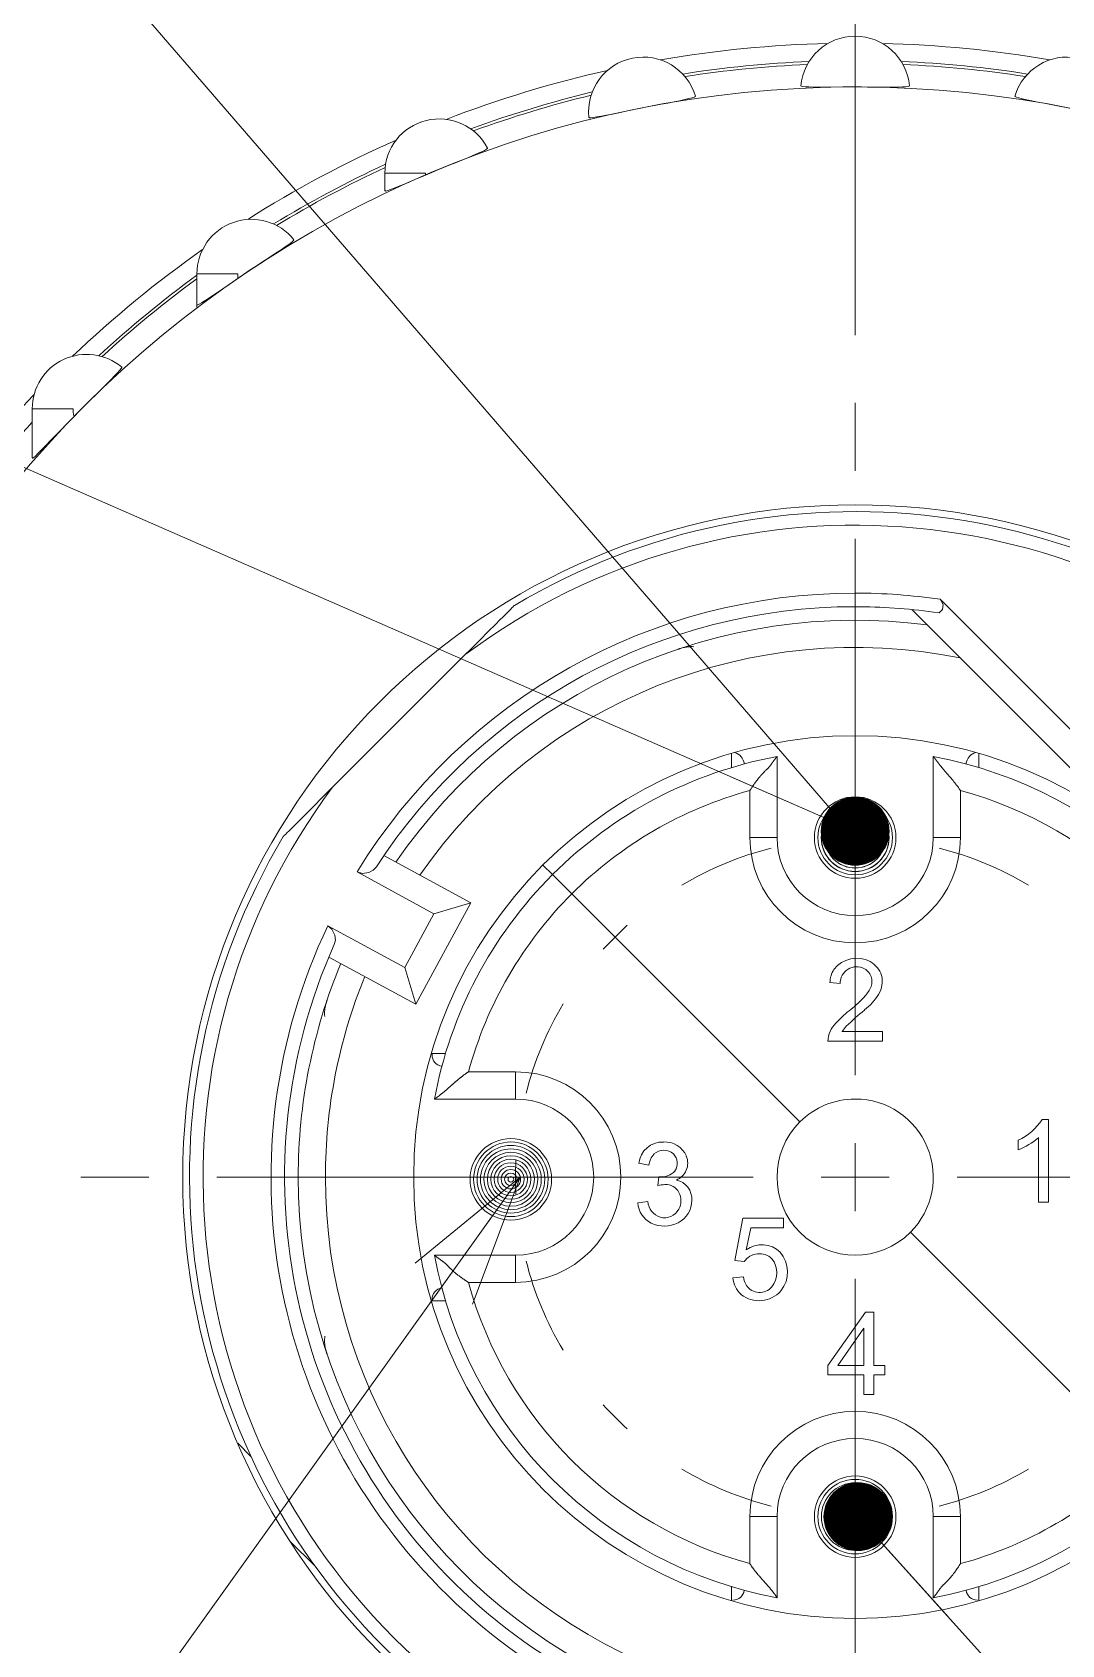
# Model space of a CAD drawing. Header units: millimetres. Extents: x 7 to 587, y 2 to 418.
# Drawn here: x 500.17 to 515.33, y 313.25 to 337 of the extents above; entities that cross this region are included whole.
import ezdxf

# ---------------------------------------------------------------- set-up
doc = ezdxf.new("R2010")
doc.units = ezdxf.units.MM
doc.layers.add('GR01_01', color=7, linetype='Continuous')
doc.layers.add('表題、部品表', color=7, linetype='Continuous')

# ---------------------------------------------------------------- blocks, each defined once
blk = doc.blocks.new('FXTIP_BLACKDOT_S')
at = {"color": 0, "linetype": 'Continuous', "lineweight": -2}
blk.add_line((0, 0), (-1, 0), dxfattribs=at)
at = {"color": 0, "linetype": 'Continuous', "lineweight": -2, "const_width": 0.25}
blk.add_lwpolyline([(-0.125, 0, 1), (0.125, 0, 1)], format="xyb", close=True, dxfattribs=at)
at = {"color": 0, "linetype": 'Continuous', "lineweight": -2}
blk.add_circle((0, 0), 0.25, dxfattribs=at)
blk = doc.blocks.new('FXTIP_ARROW_S')
at = {"color": 0, "linetype": 'Continuous', "lineweight": -2}
for q in [(-0.966, 0.259), (-1, 0), (-0.966, -0.259)]:
    blk.add_line((0, 0), q, dxfattribs=at)

msp = doc.modelspace()

# ---------------------------------------------------------------- linework, layer by layer
at = {"layer": 'GR01_01', "color": 3, "linetype": 'Continuous', "lineweight": 13}
for p, q in [((512.285, 332.54), (512.285, 340.44)), ((505.36, 334.922), (505.36, 334.665)), ((502.594, 333.443), (502.594, 332.949)), ((512.285, 330.54), (512.285, 331.54)), ((500.17, 331.454), (500.17, 330.73)), ((512.285, 321.64), (512.285, 329.54)), ((515.502, 326.115), (513.119, 328.498)), ((513.534, 328.649), (515.502, 326.681)), ((504.59, 325.88), (506.545, 327.835)), ((512.285, 326.39), (512.285, 327.39)), ((510.465, 326.171), (510.465, 326.38)), ((511.135, 325.14), (511.135, 326.334)), ((513.435, 326.334), (513.435, 325.14)), ((514.105, 326.38), (514.105, 326.171)), ((510.735, 325.14), (510.735, 325.833)), ((513.835, 325.833), (513.835, 325.14)), ((512.285, 324.89), (512.285, 325.39)), ((505.346, 324.874), (506.627, 324.179)), ((506.084, 324.019), (504.952, 324.633)), ((507.83, 324.595), (507.689, 324.736)), ((507.689, 324.736), (507.83, 324.595)), ((506.627, 324.179), (505.815, 322.685)), ((506.627, 324.179), (506.084, 324.019)), ((511.472, 320.953), (508.113, 324.312)), ((508.113, 324.312), (511.472, 320.953)), ((505.655, 323.228), (506.084, 324.019)), ((504.523, 323.842), (505.655, 323.228)), ((512.285, 323.89), (512.285, 322.89)), ((505.815, 322.685), (504.535, 323.38)), ((505.815, 322.685), (505.655, 323.228)), ((512.066, 322.991), (511.913, 323.006)), ((512.091, 322.283), (512.686, 322.283)), ((512.686, 322.283), (512.686, 322.14)), ((512.686, 322.14), (511.885, 322.14)), ((506.045, 321.96), (506.254, 321.96)), ((506.055, 321.96), (506.055, 321.94)), ((506.592, 321.69), (507.285, 321.69)), ((506.091, 321.29), (507.285, 321.29)), ((515.036, 320.99), (515.131, 320.99)), ((515.131, 320.99), (515.131, 319.772)), ((512.285, 319.64), (512.285, 320.64)), ((514.685, 320.541), (514.685, 320.685)), ((514.983, 319.772), (514.983, 320.721)), ((509.249, 320.316), (509.1, 320.343)), ((501.885, 320.14), (500.885, 320.14)), ((510.785, 320.14), (502.885, 320.14)), ((506.035, 320.14), (505.035, 320.14)), ((507.535, 320.14), (507.035, 320.14)), ((508.535, 320.14), (509.535, 320.14)), ((509.378, 320.014), (509.395, 320.144)), ((511.785, 320.14), (512.785, 320.14)), ((513.785, 320.14), (521.685, 320.14)), ((516.035, 320.14), (515.035, 320.14)), ((509.085, 319.76), (509.234, 319.78)), ((515.131, 319.772), (514.983, 319.772)), ((510.511, 318.913), (510.629, 319.535)), ((510.629, 319.535), (511.232, 319.535)), ((510.748, 319.393), (510.682, 319.067)), ((511.232, 319.393), (510.748, 319.393)), ((511.232, 319.535), (511.232, 319.393)), ((516.457, 315.968), (513.098, 319.327)), ((513.098, 319.327), (516.457, 315.968)), ((507.285, 318.99), (506.091, 318.99)), ((510.651, 318.895), (510.511, 318.913)), ((507.285, 318.59), (506.592, 318.59)), ((510.485, 318.657), (510.641, 318.671)), ((512.285, 318.64), (512.285, 310.74)), ((506.254, 318.32), (506.045, 318.32)), ((506.055, 318.32), (506.055, 318.34)), ((511.885, 317.367), (512.438, 318.152)), ((512.438, 318.152), (512.56, 318.152)), ((512.56, 318.152), (512.56, 317.367)), ((512.411, 317.913), (512.031, 317.367)), ((512.411, 317.367), (512.411, 317.913)), ((511.885, 317.23), (511.885, 317.367)), ((512.031, 317.367), (512.411, 317.367)), ((512.285, 316.39), (512.285, 317.39)), ((512.56, 317.367), (512.723, 317.367)), ((512.723, 317.367), (512.723, 317.23)), ((512.411, 317.23), (511.885, 317.23)), ((512.411, 316.94), (512.411, 317.23)), ((512.56, 317.23), (512.56, 316.94)), ((512.723, 317.23), (512.56, 317.23)), ((512.56, 316.94), (512.411, 316.94)), ((503.194, 316.22), (503.392, 316.022)), ((512.285, 315.39), (512.285, 314.89)), ((510.735, 314.447), (510.735, 315.14)), ((511.135, 313.946), (511.135, 315.14)), ((513.435, 315.14), (513.435, 313.946)), ((513.835, 315.14), (513.835, 314.447)), ((503.959, 314.783), (504.34, 314.403)), ((510.465, 313.9), (510.465, 314.108)), ((514.105, 314.108), (514.105, 313.9)), ((512.285, 313.89), (512.285, 312.89))]:
    msp.add_line(p, q, dxfattribs=at)
for points in [[(509.931, 336.058), (509.931, 336.055), (509.932, 336.053), (509.924, 336.048), (509.916, 336.044), (509.883, 336.034), (509.836, 336.022), (509.775, 336.008), (509.701, 335.992), (509.618, 335.975), (509.527, 335.957), (509.43, 335.939), (509.331, 335.92), (509.242, 335.904), (509.153, 335.887), (508.977, 335.85), (508.804, 335.814), (508.711, 335.795), (508.625, 335.778), (508.548, 335.763), (508.482, 335.752), (508.43, 335.744), (508.393, 335.741), (508.371, 335.741), (508.369, 335.744), (508.368, 335.747)], [(513.082, 336.212), (513.081, 336.206), (513.064, 336.201), (513.03, 336.197), (512.982, 336.194), (512.919, 336.193), (512.844, 336.192), (512.758, 336.191), (512.665, 336.192), (512.567, 336.192), (512.466, 336.193), (512.376, 336.195), (512.285, 336.196), (512.105, 336.194), (511.928, 336.192), (511.834, 336.191), (511.746, 336.191), (511.668, 336.192), (511.601, 336.194), (511.549, 336.197), (511.512, 336.2), (511.49, 336.205), (511.489, 336.208), (511.488, 336.212)], [(516.202, 335.747), (516.2, 335.742), (516.182, 335.74), (516.149, 335.743), (516.1, 335.75), (516.038, 335.76), (515.965, 335.774), (515.881, 335.79), (515.79, 335.809), (515.693, 335.829), (515.594, 335.85), (515.506, 335.869), (515.418, 335.887), (515.241, 335.92), (515.067, 335.953), (514.974, 335.971), (514.888, 335.988), (514.811, 336.004), (514.746, 336.019), (514.695, 336.032), (514.66, 336.042), (514.639, 336.052), (514.639, 336.055), (514.639, 336.058)], [(506.871, 335.293), (506.871, 335.29), (506.872, 335.288), (506.858, 335.277), (506.829, 335.26), (506.785, 335.239), (506.727, 335.213), (506.658, 335.184), (506.58, 335.151), (506.494, 335.115), (506.402, 335.078), (506.309, 335.041), (506.225, 335.007), (506.141, 334.973), (506.051, 334.935), (505.961, 334.897)], [(505.36, 334.922), (505.536, 334.922), (505.96, 334.922)], [(505.961, 334.897), (505.937, 334.886), (505.914, 334.876), (505.814, 334.834), (505.718, 334.793), (505.635, 334.759), (505.559, 334.728), (505.497, 334.703), (505.445, 334.683), (505.404, 334.669), (505.376, 334.661), (505.368, 334.662), (505.36, 334.662)], [(505.96, 334.922), (505.961, 334.916), (505.961, 334.903), (505.961, 334.897)], [(505.961, 334.897), (505.961, 334.897)], [(504.018, 333.946), (504.02, 333.943), (504.021, 333.941), (504.01, 333.927), (503.984, 333.905), (503.945, 333.876), (503.893, 333.839), (503.832, 333.797), (503.761, 333.749), (503.683, 333.698), (503.601, 333.644), (503.516, 333.589), (503.441, 333.539), (503.365, 333.49), (503.282, 333.433), (503.2, 333.377)], [(502.594, 333.443), (502.682, 333.443), (502.982, 333.443), (503.194, 333.443)], [(503.194, 333.443), (503.194, 333.439), (503.195, 333.431), (503.195, 333.427), (503.195, 333.423), (503.195, 333.418), (503.196, 333.41), (503.197, 333.393), (503.198, 333.385), (503.2, 333.377)], [(502.594, 332.983), (502.6, 332.983), (502.606, 332.983), (502.628, 332.994), (502.66, 333.013), (502.701, 333.039), (502.751, 333.071), (502.815, 333.113), (502.885, 333.161), (502.975, 333.222), (503.069, 333.286), (503.134, 333.331), (503.2, 333.377)], [(501.484, 332.068), (501.486, 332.065), (501.488, 332.063), (501.479, 332.048), (501.458, 332.021), (501.425, 331.985), (501.382, 331.939), (501.33, 331.885), (501.27, 331.825), (501.204, 331.759), (501.133, 331.69), (501.061, 331.619), (500.996, 331.557), (500.932, 331.493), (500.858, 331.418), (500.785, 331.343)], [(500.17, 331.454), (500.257, 331.454), (500.557, 331.454), (500.77, 331.454)], [(500.171, 330.732), (500.171, 330.728), (500.17, 330.725), (500.174, 330.726), (500.177, 330.727), (500.185, 330.733), (500.193, 330.738), (500.215, 330.758), (500.253, 330.794), (500.297, 330.839), (500.37, 330.913), (500.45, 330.996), (500.572, 331.122), (500.699, 331.254), (500.742, 331.298), (500.785, 331.343)], [(500.77, 331.454), (500.77, 331.44), (500.771, 331.426), (500.771, 331.424), (500.771, 331.422), (500.771, 331.42), (500.771, 331.418), (500.771, 331.415), (500.772, 331.413), (500.772, 331.411), (500.773, 331.404), (500.773, 331.397), (500.776, 331.384), (500.778, 331.37), (500.785, 331.343)], [(512.285, 328.54), (512.285, 328.569), (512.285, 328.669), (512.285, 328.74)], [(506.545, 327.835), (506.615, 327.905), (506.757, 328.047), (506.883, 328.174), (506.995, 328.285), (507.051, 328.341), (507.108, 328.398), (507.165, 328.455), (507.185, 328.475), (507.195, 328.485), (507.216, 328.506), (507.226, 328.516), (507.236, 328.526), (507.249, 328.539), (507.252, 328.542), (507.256, 328.546), (507.259, 328.549), (507.261, 328.551), (507.266, 328.556), (507.267, 328.557), (507.268, 328.558), (507.268, 328.559), (507.269, 328.559), (507.269, 328.559)], [(513.534, 328.649), (513.58, 328.574), (513.572, 328.497), (513.522, 328.449), (513.44, 328.46)], [(509.909, 327.95), (509.886, 327.952), (509.877, 327.952), (509.868, 327.952), (509.859, 327.952), (509.85, 327.951), (509.842, 327.951), (509.833, 327.95), (509.825, 327.949), (509.816, 327.948), (509.8, 327.946), (509.785, 327.943), (509.77, 327.94), (509.755, 327.937), (509.74, 327.933), (509.726, 327.929), (509.713, 327.925), (509.706, 327.923), (509.699, 327.921), (509.693, 327.919), (509.687, 327.917), (509.674, 327.913)], [(510.735, 325.833), (510.738, 325.837), (510.741, 325.842), (510.744, 325.846), (510.747, 325.851), (510.75, 325.856), (510.752, 325.86), (510.758, 325.869), (510.764, 325.878), (510.767, 325.883), (510.771, 325.888), (510.774, 325.892), (510.777, 325.897), (510.78, 325.901), (510.783, 325.906), (510.786, 325.911), (510.789, 325.915), (510.792, 325.92), (510.795, 325.924), (510.799, 325.929), (510.802, 325.933), (510.808, 325.942), (510.812, 325.947), (510.815, 325.952), (510.821, 325.961), (510.828, 325.97), (510.831, 325.974), (510.835, 325.978), (510.842, 325.987), (510.845, 325.992), (510.848, 325.996), (510.855, 326.005), (510.859, 326.009), (510.862, 326.014), (510.866, 326.018), (510.869, 326.022), (510.873, 326.027), (510.876, 326.031), (510.884, 326.04), (510.891, 326.048), (510.898, 326.057), (510.902, 326.061), (510.906, 326.065), (510.91, 326.069), (510.913, 326.073), (510.921, 326.081), (510.925, 326.085), (510.929, 326.089), (510.936, 326.097), (510.94, 326.101), (510.944, 326.105), (510.948, 326.109), (510.952, 326.113), (510.956, 326.117), (510.96, 326.121), (510.968, 326.128), (510.976, 326.136), (510.98, 326.14), (510.986, 326.145), (510.988, 326.147), (510.99, 326.149), (510.992, 326.15), (510.996, 326.154), (510.998, 326.156), (511, 326.158), (511.001, 326.16), (511.003, 326.162), (511.007, 326.166), (511.009, 326.168), (511.011, 326.171), (511.015, 326.175), (511.016, 326.177), (511.018, 326.179), (511.02, 326.182), (511.022, 326.184), (511.024, 326.186), (511.026, 326.189), (511.028, 326.191), (511.029, 326.193), (511.033, 326.198), (511.035, 326.201), (511.037, 326.203), (511.04, 326.208), (511.042, 326.211), (511.044, 326.213), (511.046, 326.216), (511.048, 326.218), (511.05, 326.221), (511.051, 326.223), (511.053, 326.226), (511.057, 326.231), (511.059, 326.234), (511.061, 326.236), (511.062, 326.239), (511.064, 326.241), (511.066, 326.244), (511.07, 326.249), (511.072, 326.252), (511.074, 326.254), (511.076, 326.257), (511.077, 326.26), (511.081, 326.265), (511.083, 326.267), (511.085, 326.27), (511.087, 326.272), (511.089, 326.275), (511.094, 326.281), (511.096, 326.284), (511.098, 326.287), (511.101, 326.29), (511.103, 326.293), (511.105, 326.295), (511.107, 326.298), (511.109, 326.3), (511.111, 326.303), (511.113, 326.305), (511.114, 326.308), (511.116, 326.31), (511.118, 326.312), (511.119, 326.314), (511.121, 326.316), (511.122, 326.317), (511.123, 326.319), (511.124, 326.321), (511.126, 326.322), (511.127, 326.324), (511.128, 326.325), (511.129, 326.326), (511.13, 326.328), (511.131, 326.329), (511.132, 326.33), (511.133, 326.331), (511.133, 326.332), (511.134, 326.332), (511.134, 326.333), (511.134, 326.333), (511.135, 326.334), (511.135, 326.334)], [(513.435, 326.334), (513.435, 326.334), (513.435, 326.334), (513.435, 326.334), (513.435, 326.334), (513.435, 326.333), (513.436, 326.333), (513.436, 326.333), (513.436, 326.333), (513.436, 326.332), (513.437, 326.332), (513.437, 326.332), (513.437, 326.331), (513.437, 326.331), (513.438, 326.33), (513.438, 326.33), (513.439, 326.33), (513.439, 326.329), (513.439, 326.329), (513.44, 326.328), (513.44, 326.327), (513.441, 326.327), (513.442, 326.326), (513.442, 326.325), (513.443, 326.324), (513.444, 326.323), (513.445, 326.321), (513.446, 326.32), (513.447, 326.319), (513.448, 326.318), (513.449, 326.317), (513.449, 326.316), (513.451, 326.314), (513.452, 326.313), (513.453, 326.312), (513.453, 326.311), (513.454, 326.31), (513.456, 326.307), (513.458, 326.305), (513.46, 326.302), (513.461, 326.301), (513.462, 326.3), (513.463, 326.298), (513.464, 326.297), (513.466, 326.294), (513.467, 326.293), (513.468, 326.291), (513.471, 326.288), (513.472, 326.287), (513.473, 326.285), (513.474, 326.284), (513.476, 326.282), (513.477, 326.28), (513.478, 326.279), (513.479, 326.277), (513.481, 326.275), (513.482, 326.273), (513.483, 326.272), (513.486, 326.268), (513.488, 326.266), (513.489, 326.264), (513.491, 326.262), (513.492, 326.26), (513.494, 326.258), (513.495, 326.257), (513.497, 326.255), (513.498, 326.253), (513.5, 326.25), (513.501, 326.248), (513.503, 326.246), (513.505, 326.244), (513.506, 326.242), (513.508, 326.24), (513.51, 326.238), (513.513, 326.233), (513.515, 326.231), (513.516, 326.229), (513.518, 326.227), (513.52, 326.224), (513.522, 326.222), (513.524, 326.22), (513.526, 326.217), (513.527, 326.215), (513.529, 326.212), (513.533, 326.208), (513.535, 326.205), (513.537, 326.203), (513.539, 326.2), (513.541, 326.198), (513.545, 326.192), (513.547, 326.19), (513.549, 326.187), (513.552, 326.185), (513.554, 326.182), (513.558, 326.177), (513.56, 326.174), (513.562, 326.171), (513.565, 326.169), (513.567, 326.166), (513.569, 326.163), (513.571, 326.16), (513.576, 326.155), (513.581, 326.149), (513.583, 326.146), (513.585, 326.143), (513.596, 326.131), (513.602, 326.124), (513.607, 326.118), (513.621, 326.102), (513.636, 326.085), (513.645, 326.075), (513.653, 326.065), (513.671, 326.044), (513.692, 326.02), (513.713, 325.996), (513.726, 325.979), (513.733, 325.971), (513.739, 325.963), (513.745, 325.956), (513.751, 325.948), (513.757, 325.94), (513.763, 325.933), (513.769, 325.926), (513.774, 325.919), (513.785, 325.904), (513.795, 325.891), (513.804, 325.878), (513.812, 325.866), (513.817, 325.86), (513.821, 325.854), (513.824, 325.849), (513.828, 325.843), (513.831, 325.838), (513.835, 325.833)], [(503.866, 325.156), (503.866, 325.156), (503.868, 325.158), (503.869, 325.159), (503.871, 325.161), (503.873, 325.163), (503.875, 325.165), (503.884, 325.174), (503.896, 325.186), (503.924, 325.214), (503.946, 325.236), (503.994, 325.284), (504.197, 325.487), (504.3, 325.59), (504.45, 325.74), (504.497, 325.787), (504.59, 325.88)], [(510.735, 325.14), (510.876, 325.14), (511.076, 325.14), (511.135, 325.14)], [(513.835, 325.14), (513.693, 325.14), (513.493, 325.14), (513.435, 325.14)], [(505.236, 324.707), (505.191, 324.659), (505.123, 324.627), (505.03, 324.613), (504.952, 324.633)], [(507.83, 324.595), (507.913, 324.512), (508.113, 324.312)], [(507.83, 324.595), (507.913, 324.512), (508.113, 324.312)], [(504.523, 323.842), (504.581, 323.789), (504.622, 323.703), (504.632, 323.63), (504.616, 323.564)], [(504.512, 322.751), (504.509, 322.744), (504.508, 322.74), (504.507, 322.737), (504.506, 322.733), (504.505, 322.729), (504.503, 322.725), (504.502, 322.722), (504.5, 322.714), (504.498, 322.706), (504.495, 322.698), (504.493, 322.691), (504.492, 322.686), (504.491, 322.682), (504.489, 322.674), (504.487, 322.666), (504.486, 322.662), (504.485, 322.657), (504.484, 322.653), (504.483, 322.649), (504.481, 322.64), (504.48, 322.631), (504.478, 322.622), (504.478, 322.617), (504.477, 322.613), (504.476, 322.608), (504.476, 322.604), (504.475, 322.594), (504.474, 322.584), (504.474, 322.574), (504.473, 322.565), (504.473, 322.559), (504.473, 322.554), (504.473, 322.549), (504.473, 322.544), (504.473, 322.539), (504.473, 322.533), (504.474, 322.523), (504.475, 322.515), (504.475, 322.507)], [(506.592, 321.69), (506.588, 321.687), (506.583, 321.684), (506.579, 321.681), (506.574, 321.678), (506.565, 321.672), (506.561, 321.669), (506.556, 321.666), (506.547, 321.66), (506.538, 321.653), (506.529, 321.647), (506.524, 321.644), (506.52, 321.64), (506.515, 321.637), (506.511, 321.633), (506.506, 321.63), (506.502, 321.627), (506.497, 321.623), (506.493, 321.62), (506.484, 321.613), (506.479, 321.609), (506.475, 321.605), (506.47, 321.602), (506.466, 321.598), (506.461, 321.594), (506.457, 321.591), (506.452, 321.587), (506.448, 321.583), (506.438, 321.576), (506.429, 321.568), (506.425, 321.564), (506.42, 321.56), (506.416, 321.557), (506.411, 321.553), (506.402, 321.545), (506.398, 321.541), (506.393, 321.537), (506.389, 321.533), (506.384, 321.529), (506.375, 321.521), (506.371, 321.517), (506.366, 321.513), (506.357, 321.505), (506.352, 321.501), (506.348, 321.497), (506.339, 321.489), (506.334, 321.485), (506.33, 321.481), (506.321, 321.473), (506.316, 321.469), (506.311, 321.465), (506.302, 321.457), (506.293, 321.449), (506.289, 321.445), (506.284, 321.441), (506.278, 321.436), (506.272, 321.431), (506.267, 321.426), (506.261, 321.421), (506.255, 321.416), (506.25, 321.411), (506.239, 321.402), (506.234, 321.398), (506.229, 321.393), (506.218, 321.385), (506.214, 321.381), (506.209, 321.377), (506.2, 321.369), (506.195, 321.366), (506.191, 321.362), (506.186, 321.359), (506.182, 321.355), (506.178, 321.352), (506.174, 321.349), (506.17, 321.346), (506.166, 321.343), (506.163, 321.34), (506.159, 321.337), (506.152, 321.332), (506.149, 321.329), (506.145, 321.327), (506.142, 321.325), (506.139, 321.322), (506.133, 321.318), (506.128, 321.314), (506.125, 321.312), (506.123, 321.311), (506.12, 321.309), (506.118, 321.307), (506.114, 321.304), (506.11, 321.302), (506.106, 321.299), (506.104, 321.298), (506.103, 321.297), (506.101, 321.296), (506.1, 321.295), (506.099, 321.295), (506.098, 321.294), (506.097, 321.293), (506.095, 321.293), (506.095, 321.292), (506.094, 321.292), (506.093, 321.291), (506.092, 321.291), (506.092, 321.291), (506.091, 321.29), (506.091, 321.29), (506.091, 321.29), (506.091, 321.29)], [(507.285, 321.69), (507.285, 321.548), (507.285, 321.348), (507.285, 321.29)], [(506.592, 318.59), (506.588, 318.593), (506.583, 318.595), (506.575, 318.601), (506.57, 318.604), (506.566, 318.607), (506.562, 318.609), (506.557, 318.612), (506.548, 318.618), (506.544, 318.621), (506.54, 318.624), (506.535, 318.627), (506.531, 318.63), (506.527, 318.632), (506.522, 318.635), (506.514, 318.641), (506.509, 318.644), (506.505, 318.647), (506.496, 318.653), (506.492, 318.656), (506.488, 318.659), (506.483, 318.663), (506.479, 318.666), (506.475, 318.669), (506.47, 318.672), (506.462, 318.678), (506.458, 318.681), (506.453, 318.684), (506.445, 318.691), (506.436, 318.697), (506.432, 318.7), (506.428, 318.704), (506.424, 318.707), (506.42, 318.71), (506.416, 318.714), (506.411, 318.717), (506.407, 318.72), (506.403, 318.724), (506.395, 318.73), (506.391, 318.734), (506.387, 318.737), (506.379, 318.744), (506.375, 318.747), (506.371, 318.751), (506.363, 318.758), (506.359, 318.761), (506.355, 318.765), (506.351, 318.769), (506.347, 318.772), (506.344, 318.776), (506.34, 318.779), (506.336, 318.783), (506.332, 318.787), (506.328, 318.79), (506.325, 318.794), (506.321, 318.798), (506.317, 318.801), (506.314, 318.805), (506.31, 318.809), (506.306, 318.813), (506.303, 318.816), (506.299, 318.82), (506.295, 318.824), (506.292, 318.828), (506.288, 318.832), (506.281, 318.839), (506.278, 318.843), (506.274, 318.847), (506.27, 318.851), (506.269, 318.853), (506.267, 318.855), (506.265, 318.856), (506.263, 318.858), (506.261, 318.86), (506.258, 318.862), (506.254, 318.866), (506.252, 318.868), (506.25, 318.87), (506.248, 318.871), (506.245, 318.873), (506.243, 318.875), (506.241, 318.877), (506.238, 318.879), (506.236, 318.881), (506.234, 318.882), (506.231, 318.884), (506.227, 318.888), (506.222, 318.892), (506.219, 318.893), (506.214, 318.897), (506.209, 318.901), (506.207, 318.903), (506.204, 318.905), (506.199, 318.908), (506.196, 318.91), (506.191, 318.914), (506.189, 318.916), (506.186, 318.917), (506.183, 318.919), (506.181, 318.921), (506.178, 318.923), (506.176, 318.925), (506.17, 318.929), (506.168, 318.93), (506.165, 318.932), (506.163, 318.934), (506.16, 318.936), (506.158, 318.938), (506.155, 318.94), (506.153, 318.942), (506.15, 318.944), (506.147, 318.946), (506.144, 318.949), (506.138, 318.953), (506.132, 318.958), (506.127, 318.962), (506.124, 318.964), (506.122, 318.966), (506.119, 318.967), (506.117, 318.969), (506.115, 318.971), (506.113, 318.973), (506.111, 318.974), (506.109, 318.976), (506.107, 318.977), (506.106, 318.978), (506.102, 318.981), (506.101, 318.982), (506.1, 318.983), (506.098, 318.984), (506.097, 318.985), (506.095, 318.986), (506.094, 318.988), (506.093, 318.988), (506.092, 318.989), (506.091, 318.989), (506.091, 318.989), (506.091, 318.99), (506.091, 318.99)], [(507.285, 318.59), (507.285, 318.731), (507.285, 318.931), (507.285, 318.99)], [(504.479, 317.799), (504.478, 317.789), (504.476, 317.779), (504.475, 317.769), (504.474, 317.76), (504.474, 317.751), (504.473, 317.741), (504.473, 317.723), (504.473, 317.705), (504.474, 317.697), (504.475, 317.689), (504.476, 317.68), (504.476, 317.672), (504.479, 317.656), (504.481, 317.64), (504.484, 317.625), (504.486, 317.617), (504.488, 317.61), (504.49, 317.603), (504.491, 317.596), (504.495, 317.581), (504.499, 317.568), (504.501, 317.561), (504.503, 317.554), (504.505, 317.548), (504.507, 317.542), (504.51, 317.535), (504.512, 317.529)], [(510.735, 315.14), (510.876, 315.14), (511.076, 315.14), (511.135, 315.14)], [(513.835, 315.14), (513.693, 315.14), (513.493, 315.14), (513.435, 315.14)], [(510.735, 314.447), (510.741, 314.438), (510.744, 314.434), (510.747, 314.429), (510.753, 314.42), (510.756, 314.416), (510.759, 314.411), (510.762, 314.407), (510.765, 314.402), (510.768, 314.397), (510.771, 314.393), (510.775, 314.388), (510.778, 314.384), (510.781, 314.379), (510.785, 314.375), (510.791, 314.366), (510.795, 314.361), (510.798, 314.357), (510.805, 314.348), (510.809, 314.343), (510.812, 314.339), (510.816, 314.334), (510.819, 314.33), (510.827, 314.321), (510.83, 314.316), (510.834, 314.312), (510.838, 314.307), (510.841, 314.303), (510.845, 314.298), (510.849, 314.293), (510.853, 314.289), (510.857, 314.284), (510.864, 314.275), (510.872, 314.266), (510.88, 314.257), (510.884, 314.253), (510.888, 314.248), (510.892, 314.244), (510.896, 314.239), (510.9, 314.235), (510.904, 314.23), (510.908, 314.226), (510.912, 314.221), (510.916, 314.216), (510.92, 314.212), (510.928, 314.203), (510.932, 314.198), (510.936, 314.194), (510.94, 314.189), (510.944, 314.185), (510.948, 314.18), (510.952, 314.176), (510.956, 314.171), (510.964, 314.162), (510.968, 314.157), (510.976, 314.148), (510.98, 314.144), (510.984, 314.139), (510.994, 314.127), (510.999, 314.122), (511.004, 314.116), (511.009, 314.11), (511.014, 314.105), (511.018, 314.099), (511.027, 314.089), (511.032, 314.084), (511.036, 314.078), (511.04, 314.073), (511.044, 314.069), (511.048, 314.064), (511.052, 314.059), (511.055, 314.055), (511.063, 314.046), (511.066, 314.041), (511.069, 314.037), (511.073, 314.033), (511.076, 314.029), (511.079, 314.025), (511.082, 314.021), (511.085, 314.018), (511.088, 314.014), (511.09, 314.01), (511.093, 314.007), (511.095, 314.004), (511.098, 314), (511.1, 313.997), (511.102, 313.994), (511.105, 313.991), (511.107, 313.988), (511.109, 313.986), (511.111, 313.983), (511.114, 313.978), (511.118, 313.973), (511.12, 313.969), (511.122, 313.967), (511.123, 313.965), (511.124, 313.963), (511.125, 313.961), (511.127, 313.959), (511.128, 313.958), (511.128, 313.956), (511.129, 313.955), (511.13, 313.954), (511.131, 313.953), (511.132, 313.95), (511.133, 313.95), (511.133, 313.949), (511.134, 313.948), (511.134, 313.947), (511.134, 313.947), (511.134, 313.946), (511.135, 313.946), (511.135, 313.946), (511.135, 313.946), (511.135, 313.946)], [(513.835, 314.447), (513.832, 314.443), (513.829, 314.438), (513.826, 314.433), (513.823, 314.429), (513.82, 314.424), (513.817, 314.42), (513.811, 314.41), (513.805, 314.401), (513.802, 314.397), (513.799, 314.392), (513.796, 314.388), (513.793, 314.383), (513.79, 314.378), (513.787, 314.374), (513.784, 314.369), (513.781, 314.365), (513.777, 314.36), (513.774, 314.355), (513.771, 314.351), (513.768, 314.346), (513.761, 314.337), (513.758, 314.333), (513.755, 314.328), (513.748, 314.319), (513.742, 314.31), (513.738, 314.306), (513.735, 314.301), (513.728, 314.292), (513.721, 314.283), (513.718, 314.279), (513.714, 314.275), (513.711, 314.27), (513.707, 314.266), (513.704, 314.262), (513.7, 314.257), (513.697, 314.253), (513.693, 314.249), (513.69, 314.244), (513.686, 314.24), (513.679, 314.232), (513.675, 314.227), (513.671, 314.223), (513.668, 314.219), (513.664, 314.215), (513.66, 314.211), (513.656, 314.207), (513.649, 314.198), (513.645, 314.194), (513.641, 314.19), (513.633, 314.182), (513.63, 314.178), (513.626, 314.174), (513.622, 314.171), (513.618, 314.167), (513.614, 314.163), (513.61, 314.159), (513.606, 314.155), (513.602, 314.151), (513.594, 314.144), (513.59, 314.14), (513.585, 314.136), (513.584, 314.135), (513.582, 314.133), (513.578, 314.129), (513.574, 314.125), (513.57, 314.122), (513.568, 314.12), (513.566, 314.118), (513.563, 314.113), (513.561, 314.111), (513.559, 314.109), (513.555, 314.105), (513.553, 314.103), (513.551, 314.1), (513.55, 314.098), (513.548, 314.096), (513.546, 314.093), (513.544, 314.091), (513.542, 314.089), (513.54, 314.086), (513.537, 314.081), (513.535, 314.079), (513.533, 314.077), (513.529, 314.072), (513.528, 314.069), (513.526, 314.067), (513.524, 314.064), (513.522, 314.062), (513.52, 314.059), (513.518, 314.056), (513.517, 314.054), (513.515, 314.051), (513.513, 314.049), (513.511, 314.046), (513.509, 314.044), (513.507, 314.041), (513.505, 314.038), (513.504, 314.036), (513.5, 314.031), (513.498, 314.028), (513.496, 314.025), (513.494, 314.023), (513.492, 314.02), (513.49, 314.018), (513.489, 314.015), (513.487, 314.013), (513.485, 314.01), (513.483, 314.008), (513.481, 314.005), (513.476, 313.999), (513.471, 313.993), (513.469, 313.99), (513.465, 313.984), (513.461, 313.979), (513.457, 313.974), (513.454, 313.97), (513.452, 313.968), (513.451, 313.966), (513.448, 313.962), (513.447, 313.961), (513.445, 313.959), (513.443, 313.956), (513.441, 313.953), (513.439, 313.951), (513.438, 313.95), (513.438, 313.949), (513.437, 313.949), (513.437, 313.948), (513.436, 313.947), (513.436, 313.947), (513.435, 313.946), (513.435, 313.946), (513.435, 313.946)]]:
    msp.add_lwpolyline(points, dxfattribs=at)
for centre, radius in [((512.285, 320.14), 16.054), ((512.285, 320.14), 9.9), ((512.285, 320.14), 6.5), ((512.285, 325.14), 0.6), ((512.285, 325.14), 0.549), ((512.285, 325.14), 0.5), ((512.285, 325.14), 0.498), ((512.285, 325.14), 0.449), ((512.285, 325.14), 0.448), ((512.285, 325.14), 0.398), ((512.285, 325.14), 0.397), ((512.285, 325.14), 0.348), ((512.285, 325.14), 0.346), ((512.285, 325.14), 0.297), ((512.285, 325.14), 0.295), ((512.285, 325.14), 0.246), ((512.285, 325.14), 0.244), ((512.285, 325.14), 0.195), ((512.285, 325.14), 0.194), ((512.285, 325.14), 0.144), ((512.285, 325.14), 0.143), ((512.285, 325.14), 0.0936), ((512.285, 325.14), 0.092), ((512.285, 325.14), 0.0428), ((512.285, 325.14), 0.0412), ((507.216, 320.108), 0.6), ((507.216, 320.108), 0.549), ((507.216, 320.108), 0.498), ((507.216, 320.108), 0.448), ((507.216, 320.108), 0.397), ((507.216, 320.108), 0.346), ((507.216, 320.108), 0.295), ((507.216, 320.108), 0.244), ((507.216, 320.108), 0.194), ((507.216, 320.108), 0.143), ((507.216, 320.108), 0.092), ((507.216, 320.108), 0.0412), ((512.285, 315.14), 0.6), ((512.285, 315.14), 0.549), ((512.285, 315.14), 0.498), ((512.285, 315.14), 0.448), ((512.285, 315.14), 0.397), ((512.285, 315.14), 0.346), ((512.285, 315.14), 0.295), ((512.285, 315.14), 0.244), ((512.285, 315.14), 0.194), ((512.285, 315.14), 0.143), ((512.285, 315.14), 0.092), ((512.285, 315.14), 0.0412)]:
    msp.add_circle(centre, radius, dxfattribs=at)
for centre, radius, start, end in [((512.285, 320.14), 16.7, 91.3695, 99.8805), ((512.285, 336.14), 0.802, 5.0318, 174.9947), ((512.285, 320.14), 16.7, 80.1195, 88.6305), ((509.163, 335.832), 0.802, 16.243, 186.3201), ((512.285, 320.14), 16.442, 92.3612, 98.8856), ((512.285, 320.14), 16.4, 92.4574, 98.7926), ((512.285, 320.14), 16.442, 81.1144, 87.6388), ((512.285, 320.14), 16.4, 81.2074, 87.5426), ((515.406, 335.832), 0.802, 353.7421, 163.8123), ((512.285, 320.14), 16.7, 102.6195, 111.1305), ((512.285, 320.14), 16.442, 103.6126, 110.1347), ((512.285, 320.14), 16.4, 103.7074, 110.0426), ((506.162, 334.922), 0.802, 27.5373, 180), ((512.285, 320.14), 16.7, 113.8695, 122.3805), ((512.285, 320.14), 16.442, 114.8618, 121.3862), ((512.285, 320.14), 16.4, 114.9574, 121.2926), ((503.396, 333.443), 0.802, 38.7436, 180), ((512.285, 320.14), 16.7, 125.1195, 133.6305), ((512.285, 320.14), 16.442, 126.1132, 132.6353), ((512.285, 320.14), 16.4, 126.221, 132.5426), ((500.971, 331.454), 0.802, 50.0433, 180), ((512.285, 320.14), 16.7, 136.3695, 144.8805), ((512.285, 320.14), 16.442, 137.4638, 143.7547), ((512.285, 320.14), 9.8, 329.2134, 120.7866), ((512.285, 320.14), 9.6, 323.2771, 126.7229), ((512.285, 320.14), 8.6, 90, 148.5006), ((512.285, 320.14), 8.6, 81.6472, 90), ((512.285, 320.14), 8.4, 90, 147.0604), ((512.285, 320.14), 8.4, 82.095, 90), ((512.285, 320.14), 8.2, 82.5581, 145.5469), ((512.285, 320.14), 7.8, 78.5531, 145.2431), ((512.285, 320.14), 6.3, 100.5177, 135), ((510.455, 326.2), 0.2, 7.1961, 74.3837), ((512.285, 320.14), 6.3, 10.5177, 79.4823), ((514.115, 326.2), 0.2, 105.6163, 172.8017), ((512.285, 320.14), 9.6, 143.2771, 306.7229), ((512.285, 320.14), 5.9, 105.231, 135), ((512.285, 320.14), 5.9, 15.231, 74.769), ((512.285, 320.14), 9.8, 149.2134, 300.7866), ((512.285, 325.14), 1.55, 180, 0), ((512.285, 325.14), 1.15, 180, 0), ((512.285, 320.14), 5, 90, 92.8648), ((512.285, 320.14), 5, 87.1352, 90), ((512.285, 320.14), 5, 104.3239, 120.6761), ((512.285, 320.14), 5, 59.3239, 75.6761), ((512.285, 320.14), 6.3, 135, 169.4823), ((512.285, 320.14), 5.9, 135, 164.769), ((512.285, 320.14), 8.6, 154.4994, 8.3528), ((512.285, 320.14), 5, 132.1352, 137.8648), ((512.285, 320.14), 8.4, 155.9399, 7.9034), ((512.285, 320.14), 8.2, 157.4494, 180), ((512.315, 322.987), 0.403, 148.3284, 177.2337), ((512.31, 322.931), 0.431, 62.8024, 141.5941), ((512.305, 322.997), 0.24, 61.0049, 181.5015), ((512.32, 323.02), 0.213, 327.9447, 61.5378), ((512.327, 322.997), 0.364, 18.1223, 60.464), ((512.285, 320.14), 7.8, 157.7531, 180), ((512.317, 323.021), 0.367, 328.5474, 14.1405), ((510.93, 324.2), 2.049, 308.1142, 315.9004), ((512.017, 323.165), 0.548, 314.5146, 331.8848), ((511.801, 323.37), 0.989, 308.9382, 326.9259), ((512.285, 320.14), 5, 149.3239, 165.6761), ((513.347, 321.17), 1.827, 129.0943, 137.4941), ((516.074, 318.183), 5.73, 129.5776, 133.1579), ((512.278, 322.126), 0.394, 134.9822, 177.9976), ((512.591, 321.957), 0.596, 137.0528, 146.8828), ((506.225, 321.94), 0.17, 180, 261.5484), ((512.285, 320.14), 7.8, 180, 11.4413), ((507.285, 320.14), 1.55, 270, 90), ((512.285, 320.14), 8.2, 180, 7.4363), ((507.285, 320.14), 1.15, 270, 90), ((512.285, 320.14), 1.15, 90, 135), ((512.285, 320.14), 1.15, 315, 90), ((512.285, 320.14), 1.15, 135, 315), ((514.384, 321.386), 0.763, 293.2342, 328.683), ((509.451, 320.304), 0.353, 87.7675, 173.7659), ((509.485, 320.317), 0.341, 22.6647, 93.4249), ((514.305, 321.509), 1.04, 291.4256, 310.6642), ((512.285, 320.14), 5, 177.1352, 180), ((509.542, 320.282), 0.295, 137.804, 173.3177), ((509.467, 320.317), 0.218, 48.819, 131.4057), ((509.467, 320.343), 0.199, 326.1111, 43.8485), ((509.553, 320.345), 0.267, 291.7874, 22.7731), ((512.285, 320.14), 5, 180, 182.8648), ((509.428, 320.423), 0.28, 263.344, 316.9205), ((509.511, 319.516), 0.515, 93.0898, 104.9426), ((509.492, 319.8), 0.23, 29.9581, 92.0968), ((509.597, 319.819), 0.283, 355.7338, 78.6489), ((509.455, 319.793), 0.265, 331.4819, 27.3827), ((509.449, 319.785), 0.365, 183.9202, 242.6649), ((509.496, 319.798), 0.263, 183.9658, 252.0657), ((509.473, 319.788), 0.247, 256.4356, 330.5865), ((509.509, 319.796), 0.37, 297.4161, 0.3328), ((509.473, 319.875), 0.456, 245.1557, 296.7963), ((512.285, 320.14), 6.3, 190.5177, 259.4823), ((510.874, 318.742), 0.27, 46.649, 145.586), ((510.911, 318.762), 0.382, 45.3656, 126.8352), ((510.798, 318.732), 0.333, 320.9025, 38.2439), ((510.845, 318.742), 0.444, 321.5801, 41.0978), ((512.285, 320.14), 5, 194.3239, 210.6761), ((506.225, 318.34), 0.17, 98.4516, 180), ((512.285, 320.14), 5.9, 195.231, 254.769), ((510.855, 318.685), 0.371, 184.3264, 227.5307), ((510.87, 318.747), 0.428, 231.5812, 318.9989), ((510.949, 318.705), 0.31, 186.3985, 211.3959), ((510.879, 318.676), 0.235, 214.3983, 319.0715), ((512.285, 320.14), 5, 222.1352, 227.8648), ((512.285, 315.14), 1.55, 0, 180), ((512.285, 315.14), 1.15, 0, 180), ((512.285, 320.14), 5, 239.3239, 255.6761), ((512.285, 320.14), 5, 284.3239, 300.6761), ((512.285, 320.14), 5.9, 285.231, 315), ((512.285, 320.14), 6.3, 280.5177, 315), ((512.285, 320.14), 5, 267.1352, 270), ((512.285, 320.14), 5, 270, 272.8648), ((510.485, 314.08), 0.17, 270, 351.5484), ((514.085, 314.08), 0.17, 188.4516, 270)]:
    msp.add_arc(centre, radius, start, end, dxfattribs=at)
at = {"layer": '表題、部品表', "color": 3, "linetype": 'Continuous', "lineweight": 13}
for p, q in [((495.559, 344.493), (512.285, 325.14)), ((512.285, 325.233), (493.157, 333.602)), ((507.355, 320.14), (496.05, 304.348)), ((512.326, 315.14), (524.595, 301.496))]:
    msp.add_line(p, q, dxfattribs=at)

# ---------------------------------------------------------------- block references
at = {"layer": '表題、部品表', "color": 3, "linetype": 'Continuous', "lineweight": 13, "xscale": 2, "yscale": 2}
for name, p, rotation in [('FXTIP_BLACKDOT_S', (512.285, 325.233), 336.3705530878951), ('FXTIP_ARROW_S', (507.355, 320.14), 54.40047453519944), ('FXTIP_BLACKDOT_S', (512.326, 315.14), 131.9629321467548)]:
    msp.add_blockref(name, p, dxfattribs=dict(at, rotation=rotation))

doc.saveas('drawing.dxf')
